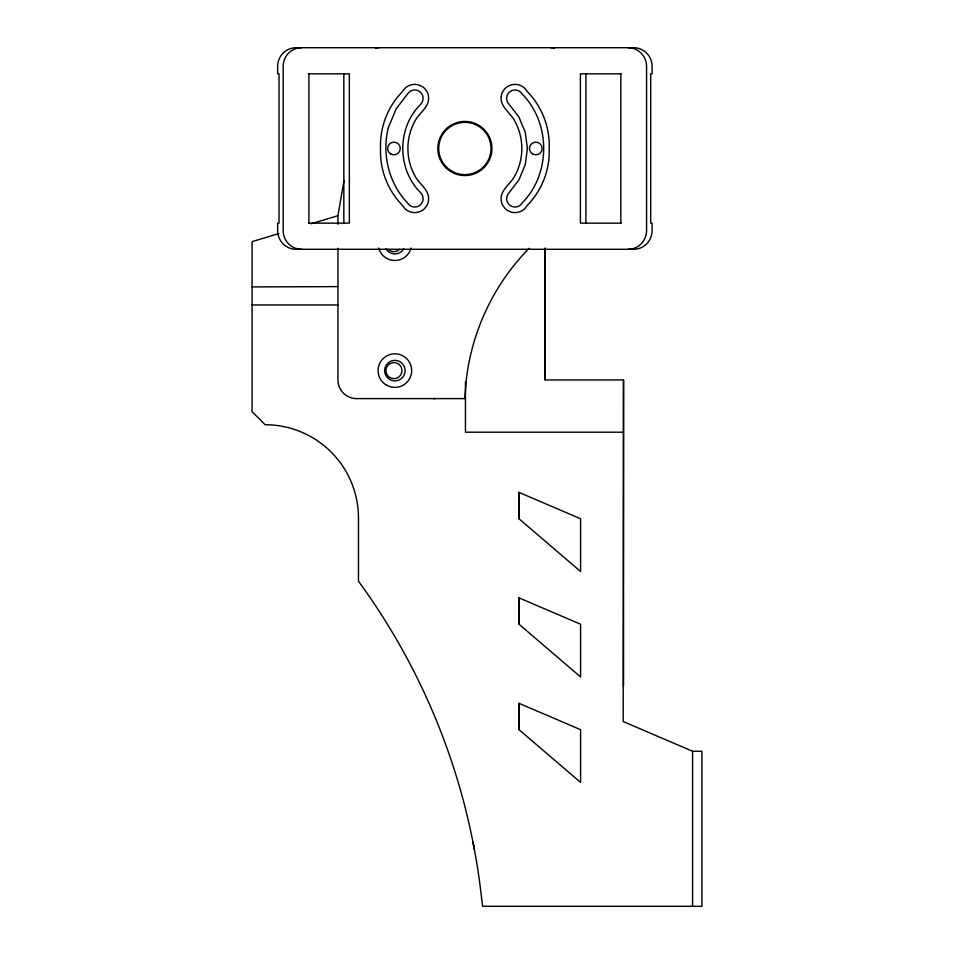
<?xml version="1.0" encoding="UTF-8"?>
<svg xmlns="http://www.w3.org/2000/svg" width="954" height="954" viewBox="0 0 954 954"><rect width="100%" height="100%" fill="white"/><g stroke="black" fill="none" stroke-linecap="round" stroke-linejoin="round"><path stroke-width="1.43" d="M252.083 304.958L337.943 304.958M252.083 286.927L337.943 286.617M519 729.679L519 703.313L580.592 729.679L580.592 782.411L519 729.679L519 703.313M519 624.226L519 597.86L580.592 624.226L580.592 676.946L519 624.226L519 597.86M519 518.761L519 492.395L580.592 518.761L580.592 571.494L519 518.761L519 492.395M545.128 379.942L545.128 248.243L545.128 379.942L623.522 379.942L623.189 721.546L692.58 751.251L701.917 751.251L701.917 906.3L482.641 906.3L481.663 898.835A658.761 658.761 0 0 0 358.477 581.248L358.477 518.058A93.325 93.325 0 0 0 265.152 424.733L252.083 411.675L252.083 241.636L278.83 233.551M623.522 686.045L623.522 379.942M692.58 906.3L692.58 751.251M337.943 224.297L337.943 215.687L343.989 180.449M311.111 223.796L337.943 215.687M308.536 73.828L349.343 73.828L349.343 223.153L308.536 223.153M621.197 73.828L580.39 73.828L580.39 223.153L621.197 223.153M623.522 432.198L465.457 432.198L465.457 381.779M472.969 842.084L474.198 849.108L474.198 846.138M620.827 73.828L620.827 223.153M585.899 73.828L585.899 223.153M343.834 73.828L343.834 223.153M337.943 248.243L337.943 379.942A18.663 18.663 0 0 0 356.605 398.605L464.872 398.605L466.208 380.396A225.382 225.382 0 0 1 529.076 248.338M308.905 73.828L308.905 223.153M399.619 249.364A8.026 8.026 0 0 1 388.266 249.364M435.573 398.45A18.663 18.663 0 0 1 433.14 398.605M375.363 48.058A18.663 18.663 0 0 1 379.012 47.7M550.732 47.7A18.663 18.663 0 0 1 554.369 48.058M411.102 248.028A16.802 16.802 0 0 1 378.643 248.028M403.769 248.815A10.267 10.267 0 0 1 385.976 248.815M628.185 249.28A18.663 18.376 -90 0 0 646.562 230.618L646.562 66.363A18.663 18.376 90 0 0 628.185 47.7M301.547 47.7A18.663 18.376 -90 0 0 283.171 66.363L283.171 230.618A18.663 18.376 -90 0 0 301.547 249.28M380.491 144.507L380.491 152.473A77.214 77.214 0 0 0 402.385 205.337L404.83 208.532A13.976 13.976 0 0 0 418.329 212.146L420.01 211.442A10.494 10.494 0 0 0 425.711 207.078A10.494 10.494 0 0 0 428.453 200.459C430.051 190.657 419.808 184.504 415.539 176.967A56.954 56.954 0 0 1 415.539 120.013C419.808 112.477 430.051 106.323 428.453 96.533A10.494 10.494 0 0 0 425.711 89.903A10.494 10.494 0 0 0 420.01 85.538L418.329 84.834A13.976 13.976 0 0 0 404.83 88.46L402.385 91.644A77.214 77.214 0 0 0 380.491 144.507M388.242 127.955C381.803 154.238 388.672 183.132 407.441 202.844A8.395 8.395 0 0 0 419.832 205.313A8.395 8.395 0 0 0 420.654 192.708C396.84 169.192 396.84 127.788 420.654 104.272A8.395 8.395 0 0 0 419.832 91.679A8.395 8.395 0 0 0 407.441 94.136L396.172 108.828L388.242 127.955M501.279 96.533C499.681 106.323 509.925 112.477 514.194 120.013A56.954 56.954 0 0 1 514.194 176.967C509.925 184.504 499.681 190.657 501.279 200.459A10.494 10.494 0 0 0 504.034 207.078A10.494 10.494 0 0 0 509.722 211.442L511.404 212.146A13.976 13.976 0 0 0 524.903 208.532L527.347 205.337A77.214 77.214 0 0 0 549.242 152.473L549.242 144.507A77.214 77.214 0 0 0 527.347 91.644L524.903 88.46A13.976 13.976 0 0 0 511.404 84.834L509.722 85.538A10.494 10.494 0 0 0 504.034 89.903A10.494 10.494 0 0 0 501.279 96.533M527.395 148.49L525.26 164.672L519.024 179.757L509.078 192.708A8.395 8.395 0 0 0 509.913 205.313A8.395 8.395 0 0 0 522.291 202.844C550.816 173.747 550.816 123.245 522.291 94.136A8.395 8.395 0 0 0 509.913 91.679A8.395 8.395 0 0 0 509.078 104.272L519.024 117.223L525.26 132.308L527.395 148.49M633.694 47.7L296.038 47.7A18.663 18.376 -90 0 0 277.662 66.363L277.662 73.828L279.033 73.828L279.033 223.153L277.662 223.153L277.662 230.618A18.663 18.376 -90 0 0 296.038 249.28L633.694 249.28A18.663 18.376 -90 0 0 652.083 230.618L652.083 223.153L650.7 223.153L650.7 73.828L652.083 73.828L652.083 66.363A18.663 18.376 90 0 0 633.694 47.7M389.924 377.557A8.026 8.026 0 0 0 401.968 370.605A8.026 8.026 0 0 0 389.924 363.653A8.026 8.026 0 0 0 389.924 377.557M386.477 385.154A16.802 16.802 0 0 0 411.675 370.605A16.802 16.802 0 0 0 386.477 356.057A16.802 16.802 0 0 0 386.477 385.154M389.745 379.501A10.267 10.267 0 0 0 405.14 370.605A10.267 10.267 0 0 0 389.745 361.721A10.267 10.267 0 0 0 389.745 379.501M532.618 153.988A6.344 6.344 0 0 0 542.146 148.49A6.344 6.344 0 0 0 532.618 142.993A6.344 6.344 0 0 0 532.618 153.988M390.77 153.988A6.344 6.344 0 0 0 400.286 148.49A6.344 6.344 0 0 0 390.77 142.993A6.344 6.344 0 0 0 390.77 153.988M451.802 171.124A26.128 26.128 0 0 0 491 148.49A26.128 26.128 0 0 0 451.802 125.856A26.128 26.128 0 0 0 451.802 171.124M445.733 167.63A27.07 27.07 0 0 0 491.012 155.502A27.07 27.07 0 0 0 457.86 122.35A27.07 27.07 0 0 0 445.733 167.63"/></g></svg>
